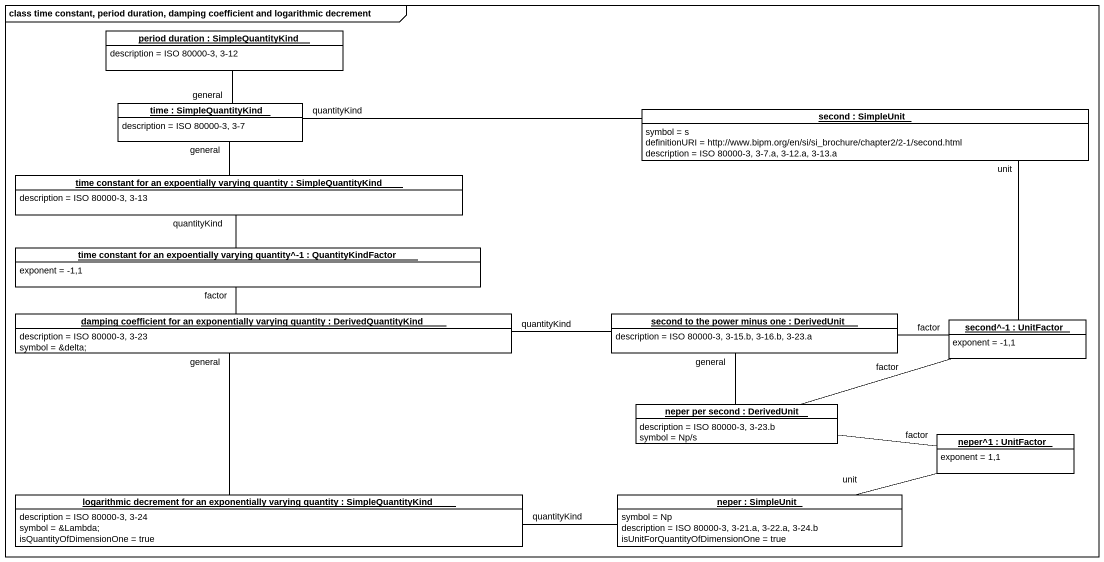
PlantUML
@startuml
mainframe class time constant, period duration, damping coefficient and logarithmic decrement
hide circle
hide empty members
object "period duration : SimpleQuantityKind" as period_duration #FFFFFF {
  description = ISO 80000-3, 3-12
}
object "time : SimpleQuantityKind" as time #FFFFFF {
  description = ISO 80000-3, 3-7
}
object "second : SimpleUnit" as second #FFFFFF {
  symbol = s
  definitionURI = http://www.bipm.org/en/si/si_brochure/chapter2/2-1/second.html
  description = ISO 80000-3, 3-7.a, 3-12.a, 3-13.a
}
object "time constant for an expoentially varying quantity : SimpleQuantityKind" as time_constant_for_an #FFFFFF {
  description = ISO 80000-3, 3-13
}
object "time constant for an expoentially varying quantity^-1 : QuantityKindFactor" as time_constant_for_an_2 #FFFFFF {
  exponent = -1,1
}
object "damping coefficient for an exponentially varying quantity : DerivedQuantityKind" as damping_coefficient_for_an #FFFFFF {
  description = ISO 80000-3, 3-23
  symbol = &delta;
}
object "second to the power minus one : DerivedUnit" as second_to_the_power_minus #FFFFFF {
  description = ISO 80000-3, 3-15.b, 3-16.b, 3-23.a
}
object "second^-1 : UnitFactor" as second_1 #FFFFFF {
  exponent = -1,1
}
object "neper per second : DerivedUnit" as neper_per_second #FFFFFF {
  description = ISO 80000-3, 3-23.b
  symbol = Np/s
}
object "neper^1 : UnitFactor" as neper_1 #FFFFFF {
  exponent = 1,1
}
object "logarithmic decrement for an exponentially varying quantity : SimpleQuantityKind" as logarithmic_decrement_for #FFFFFF {
  description = ISO 80000-3, 3-24
  symbol = &Lambda;
  isQuantityOfDimensionOne = true
}
object "neper : SimpleUnit" as neper #FFFFFF {
  symbol = Np
  description = ISO 80000-3, 3-21.a, 3-22.a, 3-24.b
  isUnitForQuantityOfDimensionOne = true
}
period_duration -- time : general
second -left- time : quantityKind
second -- second_1 : unit
time_constant_for_an -up- time : general
time_constant_for_an -- time_constant_for_an_2 : quantityKind
time_constant_for_an_2 -- damping_coefficient_for_an : factor
second_to_the_power_minus -left- damping_coefficient_for_an : quantityKind
second_to_the_power_minus -- neper_per_second : general
second_1 -left- second_to_the_power_minus : factor
second_1 -left- neper_per_second : factor
neper_1 -left- neper_per_second : factor
logarithmic_decrement_for -up- damping_coefficient_for_an : general
neper -right- neper_1 : unit
neper -left- logarithmic_decrement_for : quantityKind
@enduml
